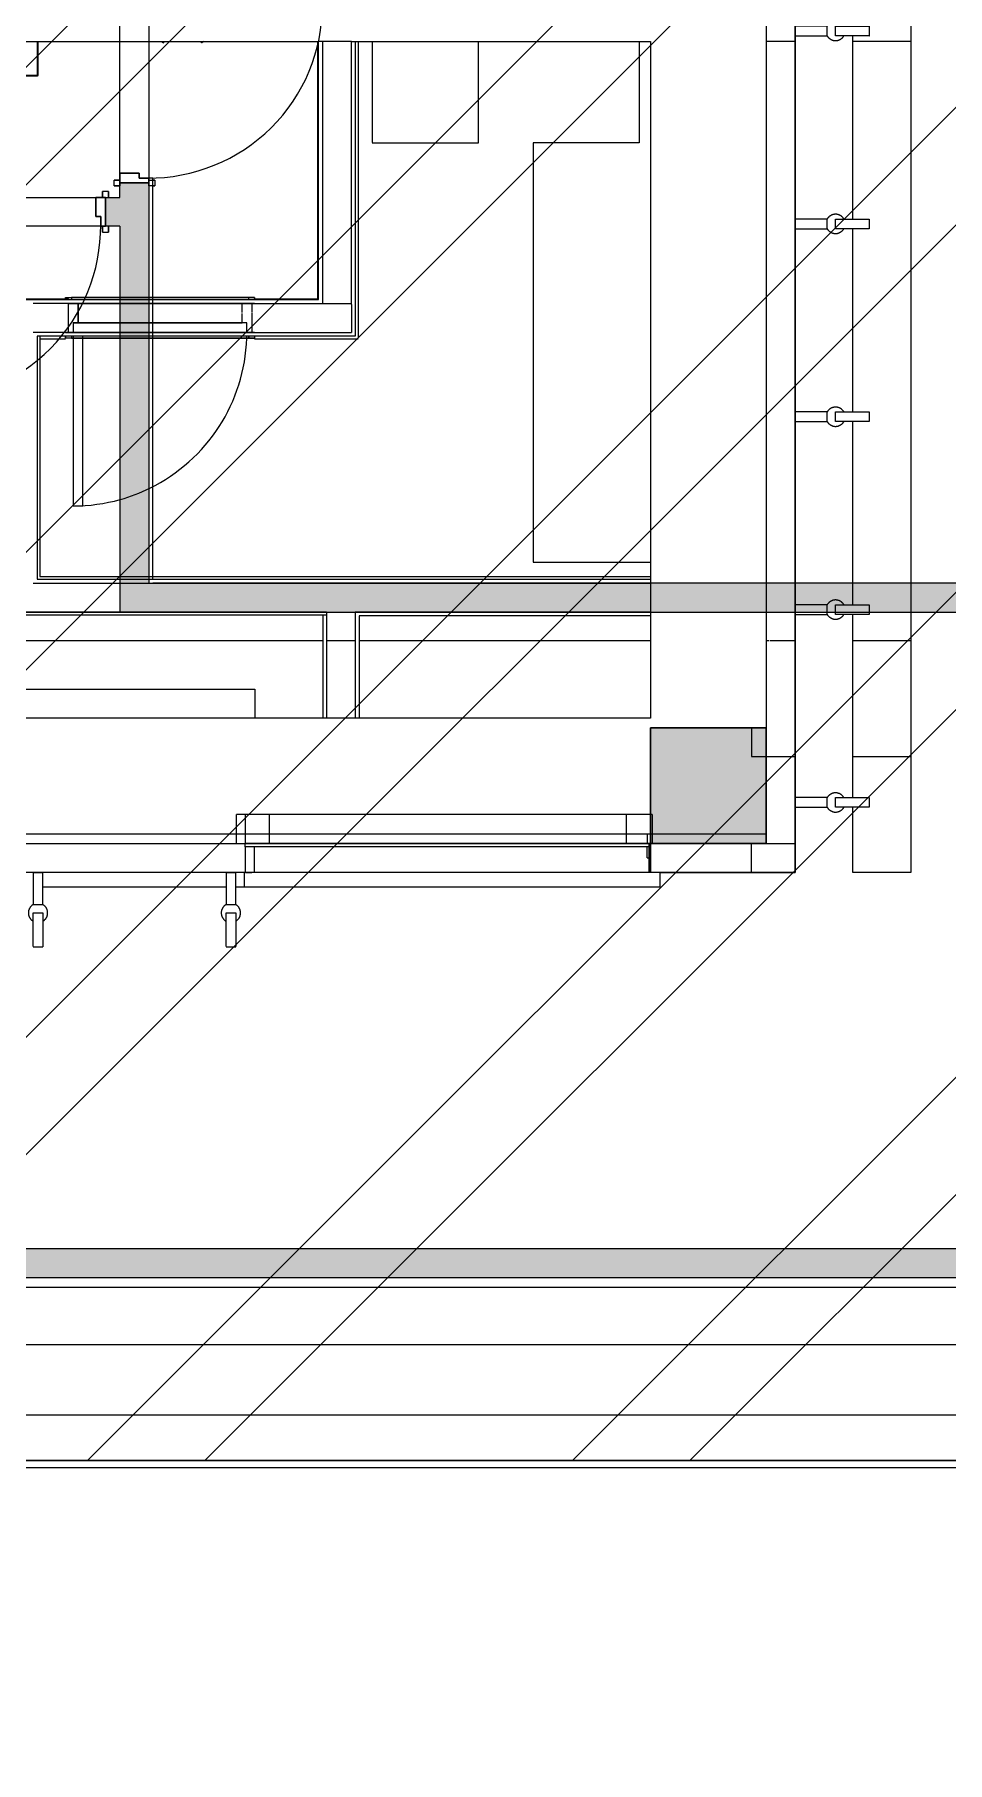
# Model space of a CAD drawing. Header units: millimetres. Extents: x -57519 to 497916, y -349472 to 446842.
# Drawn here: x 333610 to 338343, y 3092 to 12052 of the extents above; entities that cross this region are included whole.
import ezdxf

# ---------------------------------------------------------------- set-up
doc = ezdxf.new("R2010")
doc.units = ezdxf.units.MM
for name, color, linetype, lineweight in [('A-CLNG', 13, 'Continuous', 5), ('A-DETL-GENF', 92, 'Continuous', 5), ('A-DETL-WIDE', 214, 'Continuous', 18), ('A-DOOR', 31, 'Continuous', 5), ('A-DOOR-FRAM', 31, 'Continuous', 5), ('A-FLOR', 192, 'Continuous', 5), ('A-GENM', 13, 'Continuous', 5), ('A-WALL', 113, 'Continuous', 20), ('A-WALL-PATT', 111, 'Continuous', 20), ('S-COLS', 52, 'Continuous', 20)]:
    doc.layers.add(name, color=color, linetype=linetype, lineweight=lineweight)

# ---------------------------------------------------------------- blocks, each defined once
blk = doc.blocks.new('Walls 13 - Walls 13-9359694-SITE COVERAGE')
at = {"layer": 'A-WALL', "lineweight": 5}
for p, q in [((84876.8, 7707.5), (84851.8, 7707.5)), ((85840.1, 7707.5), (84888.4, 7707.5)), ((85876.8, 7707.5), (85851.8, 7707.5)), ((85934.3, 7707.5), (85888.4, 7707.5)), ((85934.3, 7632.5), (85934.3, 7707.5)), ((88089.3, 7707.5), (85934.3, 7707.5)), ((88089.3, 7632.5), (88089.3, 7707.5)), ((84887.7, 7632.5), (85840.9, 7632.5)), ((85887.7, 7632.5), (85934.3, 7632.5)), ((85934.3, 7632.5), (88089.3, 7632.5))]:
    blk.add_line(p, q, dxfattribs=at)
blk = doc.blocks.new('DLN-Double Door-AP - _AP09_ 1100 x 2100 _WH_-10331324-SITE COVERAGE')
at = {"layer": 'A-DOOR'}
for p, q in [((-110.1, -383), (-99.5, -390.5)), ((-99.5, -390.5), (-94.2, -383)), ((99.5, -390.5), (94.2, -383)), ((110.1, -383), (99.5, -390.5))]:
    blk.add_line(p, q, dxfattribs=at)
for centre, start, end in [((-550, -75), 325, 325.86986), ((550, -75), 214.13014, 215)]:
    blk.add_arc(centre, 550, start, end, dxfattribs=at)
blk = doc.blocks.new('DLN-Single Door__X01_ - _M02_ 900 x 2450 _WH_-V236-SITE COVERAGE')
at = {"layer": 'A-DOOR'}
for p, q in [((-490, 95), (-490, 105)), ((-490, 105), (-460, 105)), ((-490, 95), (-490, 105)), ((-490, 105), (-208, 105)), ((-460, 105), (-460, 95)), ((-460, 105), (-460, 95)), ((-208, 105), (-460, 105)), ((-208, 105), (-58, 105)), ((-58, 105), (-208, 105)), ((-58, 105), (490, 105)), ((460, 105), (-58, 105)), ((490, 105), (460, 105)), ((460, 95), (460, 105)), ((460, 95), (460, 105)), ((490, 105), (490, 95)), ((490, 105), (490, 95)), ((-475, 75), (-490, 75)), ((-208, 75), (-490, 75)), ((-460, 75), (-475, 75)), ((-460, 75), (-208, 75)), ((-208, 75), (-58, 75)), ((-58, 75), (-208, 75)), ((-58, 75), (460, 75)), ((490, 75), (-58, 75)), ((460, 75), (475, 75)), ((475.5, 75), (490, 75)), ((-490, -75), (-475, -75)), ((-490, -75), (-208, -75)), ((-475, -75), (-460, -75)), ((-208, -75), (-460, -75)), ((-400, -75), (-450, -75)), ((-208, -75), (-58, -75)), ((-58, -75), (-208, -75)), ((-58, -75), (490, -75)), ((460, -75), (-58, -75)), ((475, -75), (460, -75)), ((490, -75), (475.5, -75)), ((-490, -105), (-490, -95)), ((-490, -105), (-490, -95)), ((-460, -105), (-490, -105)), ((-208, -105), (-490, -105)), ((-460, -95), (-460, -105)), ((-460, -95), (-460, -105)), ((-460, -105), (-208, -105)), ((-450, -95), (-450, -105)), ((-450, -105), (-450, -975)), ((-400, -105), (-400, -95)), ((-400, -975), (-400, -105)), ((-208, -105), (-58, -105)), ((-58, -105), (-208, -105)), ((-58, -105), (460, -105)), ((490, -105), (-58, -105)), ((460, -95), (460, -105)), ((460, -105), (460, -95)), ((460, -105), (490, -105)), ((490, -95), (490, -105)), ((490, -95), (490, -105)), ((-450, -975), (-400, -975))]:
    blk.add_line(p, q, dxfattribs=at)
for start, end in [(359.99228, 0.5), (296.17458, 358.0529), (358.0529, 358.69936), (285.66546, 296.17458), (270, 285.66546)]:
    blk.add_arc((-450, -75), 900, start, end, dxfattribs=at)
at = {"layer": 'A-DOOR-FRAM'}
for p, q in [((-475, -58.4), (-475, 75)), ((-425, 75), (-475, 75)), ((-475, 75), (-208, 75)), ((-475, -58.4), (-475, 75)), ((-208, 75), (-425, 75)), ((-425, -25), (-425, 75)), ((-425, 75), (-425, -25)), ((-58, 75), (-208, 75)), ((-208, 75), (-58, 75)), ((425, 75), (-58, 75)), ((-58, 75), (475, 75)), ((425, 27.8), (425, 75)), ((425, 75), (475, 75)), ((425, 27.8), (425, 75)), ((425, -25), (425, 22.8)), ((425, -25), (425, 22.8)), ((475, 75), (475, 31.9)), ((475, 75), (475, 31.9)), ((475, 27.4), (475, -75)), ((475, 27.4), (475, -75)), ((-475, -75), (-475, -60)), ((-475, -75), (-475, -60)), ((-208, -75), (-475, -75)), ((-475, -75), (-450, -75)), ((-208, -25), (-450, -25)), ((-450, -25), (-425, -25)), ((-450, -25), (-450, -56.1)), ((-450, -25), (-450, -56.1)), ((-450, -57.7), (-450, -75)), ((-450, -57.7), (-450, -75)), ((-450, -75), (-208, -75)), ((-425, -25), (-208, -25)), ((-58, -25), (-208, -25)), ((-208, -25), (-58, -25)), ((-58, -75), (-208, -75)), ((-208, -75), (-58, -75)), ((450, -25), (-58, -25)), ((-58, -25), (425, -25)), ((475, -75), (-58, -75)), ((-58, -75), (450, -75)), ((450, -25), (425, -25)), ((450, -75), (450, -25)), ((450, -75), (450, -25)), ((475, -75), (450, -75))]:
    blk.add_line(p, q, dxfattribs=at)
blk = doc.blocks.new('DLN_Banner hook - DLN_Banner hook-V279-SITE COVERAGE')
at = {"layer": 'A-GENM'}
for p, q in [((-25, 0), (-25, -166.7)), ((-25, 0), (17.7, 0)), ((12.5, 0), (-12.5, 0)), ((17.7, 0), (25, 0)), ((25, -166.7), (25, 0)), ((-24.4, -166.7), (-25, -166.7)), ((-25, -166.7), (0, -166.7)), ((0, -166.7), (25, -166.7)), ((25, -166.7), (24.4, -166.7)), ((-37.8, -242.7), (-36.5, -244.2)), ((-36.5, -244.2), (-35.1, -245.6)), ((-25, -267.7), (-25, -210)), ((-25, -210), (25, -210)), ((-25, -289.7), (-25, -267.7)), ((25, -210), (25, -217.7)), ((25, -217.7), (25, -230.5)), ((25, -230.5), (25, -247.6)), ((25, -247.6), (25, -267.7)), ((25, -267.7), (25, -289.7)), ((49.4, -202.6), (49.1, -200.6)), ((49.7, -204.6), (49.4, -202.6)), ((49.9, -206.5), (49.7, -204.6)), ((49.9, -212.5), (50, -210.5)), ((-25, -384.9), (-25, -289.7)), ((25, -289.7), (25, -368.3)), ((-25, -385.6), (25, -385.6)), ((25, -368.3), (25, -379.2)), ((25, -379.2), (25, -385.6)), ((25, -385.6), (25, -384.9))]:
    blk.add_line(p, q, dxfattribs=at)
at = {"layer": 'A-GENM', "flags": 128}
for points in [[(-25, -166.7), (-26.7, -167.7), (-28.4, -168.8), (-30, -170), (-31.6, -171.2), (-33.1, -172.5), (-34.6, -173.9), (-36, -175.3), (-37.4, -176.8), (-38.7, -178.3), (-39.9, -179.9), (-41.1, -181.5), (-42.2, -183.1), (-43.2, -184.8), (-44.2, -186.6), (-45.1, -188.4), (-45.9, -190.2), (-46.7, -192), (-47.3, -193.9), (-48, -195.8), (-48.5, -197.8), (-48.9, -199.7), (-49.3, -201.7), (-49.6, -203.7), (-49.8, -205.6), (-49.9, -207.6), (-50, -209.6), (-50, -211.6), (-49.9, -213.6), (-49.7, -215.6), (-49.4, -217.6), (-49.1, -219.6), (-48.7, -221.5), (-48.2, -223.5), (-47.6, -225.4), (-46.9, -227.3), (-46.2, -229.1), (-45.4, -231), (-44.5, -232.8), (-43.6, -234.5), (-42.6, -236.3)], [(49.1, -200.6), (48.7, -198.6), (48.2, -196.7), (47.6, -194.8), (47, -192.9), (46.3, -191), (45.5, -189.2), (44.6, -187.4), (43.7, -185.6), (42.6, -183.9), (41.6, -182.2), (40.4, -180.6), (39.2, -179), (37.9, -177.4), (36.6, -175.9), (35.2, -174.5), (33.8, -173.1), (32.3, -171.8), (30.7, -170.5), (29.1, -169.4), (27.5, -168.2), (25.8, -167.2), (25, -166.7)], [(-42.6, -236.3), (-41.5, -237.9), (-40.3, -239.6), (-39.1, -241.2), (-37.8, -242.7)], [(-35.1, -245.6), (-33.6, -247), (-32.1, -248.3), (-30.6, -249.6), (-29, -250.8), (-27.3, -251.9), (-25.6, -252.9)], [(24.8, -253.4), (26.6, -252.4), (28.2, -251.3), (29.9, -250.1)], [(29.9, -250.1), (31.4, -248.9), (33, -247.6), (34.4, -246.2)], [(34.4, -246.2), (35.9, -244.8), (37.2, -243.4), (38.5, -241.9), (39.8, -240.3), (41, -238.7), (42.1, -237), (43.1, -235.3), (44.1, -233.6), (45, -231.8), (45.8, -230), (46.6, -228.1), (47.3, -226.2), (47.9, -224.3), (48.4, -222.4), (48.9, -220.5), (49.3, -218.5), (49.6, -216.5), (49.8, -214.5), (49.9, -212.5)], [(50, -210.5), (50, -208.5), (49.9, -206.5)]]:
    blk.add_lwpolyline(points, dxfattribs=at)
blk = doc.blocks.new('DLN_Banner hook - DLN_Banner hook-V263-SITE COVERAGE')
at = {"layer": 'A-GENM'}
for p, q in [((-25, 0), (-25, -166.7)), ((-25, 0), (25, 0)), ((12.5, 0), (-12.5, 0)), ((25, -166.7), (25, 0)), ((-24.4, -166.7), (-25, -166.7)), ((-25, -166.7), (0, -166.7)), ((0, -166.7), (25, -166.7)), ((25, -166.7), (24.4, -166.7)), ((-25, -384.9), (-25, -210)), ((-25, -210), (25, -210)), ((25, -210), (25, -384.9)), ((-25, -385.6), (25, -385.6))]:
    blk.add_line(p, q, dxfattribs=at)
at = {"layer": 'A-GENM', "flags": 128}
for points in [[(-25, -166.7), (-26.7, -167.7), (-28.4, -168.8), (-30, -170), (-31.6, -171.2), (-33.1, -172.5), (-34.6, -173.9), (-36, -175.3), (-37.4, -176.8), (-38.7, -178.3), (-39.9, -179.9), (-41.1, -181.5), (-42.2, -183.1), (-43.2, -184.8), (-44.2, -186.6), (-45.1, -188.4), (-45.9, -190.2), (-46.7, -192), (-47.3, -193.9), (-48, -195.8), (-48.5, -197.8), (-48.9, -199.7), (-49.3, -201.7), (-49.6, -203.7), (-49.8, -205.6), (-49.9, -207.6), (-50, -209.6), (-50, -211.6), (-49.9, -213.6), (-49.7, -215.6), (-49.4, -217.6), (-49.1, -219.6), (-48.7, -221.5), (-48.2, -223.5), (-47.6, -225.4), (-46.9, -227.3), (-46.2, -229.1), (-45.4, -231), (-44.5, -232.8), (-43.6, -234.5), (-42.6, -236.3), (-41.5, -237.9), (-40.3, -239.6), (-39.1, -241.2), (-37.8, -242.7), (-36.5, -244.2), (-35.1, -245.6), (-33.6, -247), (-32.1, -248.3), (-30.6, -249.6), (-29, -250.8), (-27.3, -251.9), (-25.6, -252.9)], [(24.8, -253.4), (26.6, -252.4), (28.2, -251.3), (29.9, -250.1), (31.4, -248.9), (33, -247.6), (34.4, -246.2), (35.9, -244.8), (37.2, -243.4), (38.5, -241.9), (39.8, -240.3), (41, -238.7), (42.1, -237), (43.1, -235.3), (44.1, -233.6), (45, -231.8), (45.8, -230), (46.6, -228.1), (47.3, -226.2), (47.9, -224.3), (48.4, -222.4), (48.9, -220.5), (49.3, -218.5), (49.6, -216.5), (49.8, -214.5), (49.9, -212.5), (50, -210.5), (50, -208.5), (49.9, -206.5), (49.7, -204.6), (49.4, -202.6), (49.1, -200.6), (48.7, -198.6), (48.2, -196.7), (47.6, -194.8), (47, -192.9), (46.3, -191), (45.5, -189.2), (44.6, -187.4), (43.7, -185.6), (42.6, -183.9), (41.6, -182.2), (40.4, -180.6), (39.2, -179), (37.9, -177.4), (36.6, -175.9), (35.2, -174.5), (33.8, -173.1), (32.3, -171.8), (30.7, -170.5), (29.1, -169.4), (27.5, -168.2), (25.8, -167.2), (25, -166.7)]]:
    blk.add_lwpolyline(points, dxfattribs=at)
blk = doc.blocks.new('DLN_Banner hook - DLN_Banner hook-V280-SITE COVERAGE')
at = {"layer": 'A-GENM'}
for p, q in [((-25, 0), (-21.7, 0)), ((-21.7, 0), (25, 0)), ((12.5, 0), (-12.5, 0)), ((-25, 0), (-25, -166.7)), ((25, -166.7), (25, 0)), ((-24.4, -166.7), (-25, -166.7)), ((-25, -166.7), (0, -166.7)), ((0, -166.7), (25, -166.7)), ((25, -166.7), (24.4, -166.7)), ((-25, -384.9), (-25, -210)), ((-25, -210), (25, -210)), ((25, -210), (25, -384.9)), ((-25, -385.6), (25, -385.6))]:
    blk.add_line(p, q, dxfattribs=at)
at = {"layer": 'A-GENM', "flags": 128}
for points in [[(-25, -166.7), (-26.7, -167.7), (-28.4, -168.8), (-30, -170), (-31.6, -171.2), (-33.1, -172.5), (-34.6, -173.9), (-36, -175.3), (-37.4, -176.8), (-38.7, -178.3), (-39.9, -179.9), (-41.1, -181.5), (-42.2, -183.1), (-43.2, -184.8), (-44.2, -186.6), (-45.1, -188.4), (-45.9, -190.2), (-46.7, -192), (-47.3, -193.9), (-48, -195.8), (-48.5, -197.8), (-48.9, -199.7), (-49.3, -201.7), (-49.6, -203.7), (-49.8, -205.6), (-49.9, -207.6), (-50, -209.6), (-50, -211.6), (-49.9, -213.6), (-49.7, -215.6), (-49.4, -217.6), (-49.1, -219.6), (-48.7, -221.5), (-48.2, -223.5), (-47.6, -225.4), (-46.9, -227.3), (-46.2, -229.1), (-45.4, -231), (-44.5, -232.8), (-43.6, -234.5), (-42.6, -236.3), (-41.5, -237.9), (-40.3, -239.6), (-39.1, -241.2), (-37.8, -242.7), (-36.5, -244.2), (-35.1, -245.6), (-33.6, -247), (-32.1, -248.3), (-30.6, -249.6), (-29, -250.8), (-27.3, -251.9), (-25.6, -252.9)], [(24.8, -253.4), (26.6, -252.4), (28.2, -251.3), (29.9, -250.1), (31.4, -248.9), (33, -247.6), (34.4, -246.2), (35.9, -244.8), (37.2, -243.4), (38.5, -241.9), (39.8, -240.3), (41, -238.7), (42.1, -237), (43.1, -235.3), (44.1, -233.6), (45, -231.8), (45.8, -230), (46.6, -228.1), (47.3, -226.2), (47.9, -224.3), (48.4, -222.4), (48.9, -220.5), (49.3, -218.5), (49.6, -216.5), (49.8, -214.5), (49.9, -212.5), (50, -210.5), (50, -208.5), (49.9, -206.5), (49.7, -204.6), (49.4, -202.6), (49.1, -200.6), (48.7, -198.6), (48.2, -196.7), (47.6, -194.8), (47, -192.9), (46.3, -191), (45.5, -189.2), (44.6, -187.4), (43.7, -185.6), (42.6, -183.9), (41.6, -182.2), (40.4, -180.6), (39.2, -179), (37.9, -177.4), (36.6, -175.9), (35.2, -174.5), (33.8, -173.1), (32.3, -171.8), (30.7, -170.5), (29.1, -169.4), (27.5, -168.2), (25.8, -167.2), (25, -166.7)]]:
    blk.add_lwpolyline(points, dxfattribs=at)
blk = doc.blocks.new('DLN_Banner hook - DLN_Banner hook-V281-SITE COVERAGE')
at = {"layer": 'A-GENM'}
for p, q in [((-25, 0), (-21.7, 0)), ((-21.7, 0), (-12.5, 0)), ((-12.5, 0), (25, 0)), ((-6.5, 0), (-12.5, 0)), ((12.5, 0), (-6.5, 0)), ((-25, 0), (-25, -166.7)), ((25, -166.7), (25, 0)), ((-24.4, -166.7), (-25, -166.7)), ((-25, -166.7), (-10.8, -166.7)), ((-10.8, -166.7), (0, -166.7)), ((0, -166.7), (25, -166.7)), ((25, -166.7), (24.4, -166.7)), ((25.8, -167.2), (25, -166.7)), ((-25, -384.9), (-25, -210)), ((-25, -210), (-12.5, -210)), ((-12.5, -210), (25, -210)), ((24.8, -253.4), (26.6, -252.4)), ((25, -210), (25, -217.7)), ((25, -217.7), (25, -384.9)), ((26.6, -252.4), (28.2, -251.3)), ((-25, -385.6), (-12.5, -385.6)), ((-12.5, -385.6), (25, -385.6))]:
    blk.add_line(p, q, dxfattribs=at)
at = {"layer": 'A-GENM', "flags": 128}
for points in [[(-25, -166.7), (-26.7, -167.7), (-28.4, -168.8), (-30, -170), (-31.6, -171.2), (-33.1, -172.5), (-34.6, -173.9), (-36, -175.3), (-37.4, -176.8), (-38.7, -178.3), (-39.9, -179.9), (-41.1, -181.5), (-42.2, -183.1), (-43.2, -184.8), (-44.2, -186.6), (-45.1, -188.4), (-45.9, -190.2), (-46.7, -192), (-47.3, -193.9), (-48, -195.8), (-48.5, -197.8), (-48.9, -199.7), (-49.3, -201.7), (-49.6, -203.7), (-49.8, -205.6), (-49.9, -207.6), (-50, -209.6), (-50, -211.6), (-49.9, -213.6), (-49.7, -215.6), (-49.4, -217.6), (-49.1, -219.6), (-48.7, -221.5), (-48.2, -223.5), (-47.6, -225.4), (-46.9, -227.3), (-46.2, -229.1), (-45.4, -231), (-44.5, -232.8), (-43.6, -234.5), (-42.6, -236.3), (-41.5, -237.9), (-40.3, -239.6), (-39.1, -241.2), (-37.8, -242.7), (-36.5, -244.2), (-35.1, -245.6), (-33.6, -247), (-32.1, -248.3), (-30.6, -249.6), (-29, -250.8), (-27.3, -251.9), (-25.6, -252.9)], [(33.8, -173.1), (32.3, -171.8), (30.7, -170.5), (29.1, -169.4), (27.5, -168.2), (25.8, -167.2)], [(28.2, -251.3), (29.9, -250.1), (31.4, -248.9), (33, -247.6), (34.4, -246.2), (35.9, -244.8), (37.2, -243.4), (38.5, -241.9), (39.8, -240.3), (41, -238.7), (42.1, -237), (43.1, -235.3), (44.1, -233.6), (45, -231.8), (45.8, -230), (46.6, -228.1), (47.3, -226.2), (47.9, -224.3), (48.4, -222.4), (48.9, -220.5), (49.3, -218.5), (49.6, -216.5), (49.8, -214.5), (49.9, -212.5), (50, -210.5), (50, -208.5), (49.9, -206.5), (49.7, -204.6), (49.4, -202.6), (49.1, -200.6), (48.7, -198.6), (48.2, -196.7), (47.6, -194.8), (47, -192.9), (46.3, -191), (45.5, -189.2), (44.6, -187.4), (43.7, -185.6), (42.6, -183.9), (41.6, -182.2), (40.4, -180.6), (39.2, -179), (37.9, -177.4), (36.6, -175.9), (35.2, -174.5), (33.8, -173.1)]]:
    blk.add_lwpolyline(points, dxfattribs=at)
blk = doc.blocks.new('DLN_Banner hook - DLN_Banner hook-V282-SITE COVERAGE')
at = {"layer": 'A-GENM'}
for p, q in [((-25, 0), (25, 0)), ((12.5, 0), (-6.5, 0)), ((-25, 0), (-25, -166.7)), ((25, -166.7), (25, 0)), ((-24.4, -166.7), (-25, -166.7)), ((-25, -166.7), (0, -166.7)), ((0, -166.7), (25, -166.7)), ((25, -166.7), (24.4, -166.7)), ((-25, -384.9), (-25, -210)), ((-25, -210), (25, -210)), ((25, -210), (25, -384.9)), ((-25, -385.6), (25, -385.6))]:
    blk.add_line(p, q, dxfattribs=at)
at = {"layer": 'A-GENM', "flags": 128}
for points in [[(-25, -166.7), (-26.7, -167.7), (-28.4, -168.8), (-30, -170), (-31.6, -171.2), (-33.1, -172.5), (-34.6, -173.9), (-36, -175.3), (-37.4, -176.8), (-38.7, -178.3), (-39.9, -179.9), (-41.1, -181.5), (-42.2, -183.1), (-43.2, -184.8), (-44.2, -186.6), (-45.1, -188.4), (-45.9, -190.2), (-46.7, -192), (-47.3, -193.9), (-48, -195.8), (-48.5, -197.8), (-48.9, -199.7), (-49.3, -201.7), (-49.6, -203.7), (-49.8, -205.6), (-49.9, -207.6), (-50, -209.6), (-50, -211.6), (-49.9, -213.6), (-49.7, -215.6), (-49.4, -217.6), (-49.1, -219.6), (-48.7, -221.5), (-48.2, -223.5), (-47.6, -225.4), (-46.9, -227.3), (-46.2, -229.1), (-45.4, -231), (-44.5, -232.8), (-43.6, -234.5), (-42.6, -236.3), (-41.5, -237.9), (-40.3, -239.6), (-39.1, -241.2), (-37.8, -242.7), (-36.5, -244.2), (-35.1, -245.6), (-33.6, -247), (-32.1, -248.3), (-30.6, -249.6), (-29, -250.8), (-27.3, -251.9), (-25.6, -252.9)], [(24.8, -253.4), (26.6, -252.4), (28.2, -251.3), (29.9, -250.1), (31.4, -248.9), (33, -247.6), (34.4, -246.2), (35.9, -244.8), (37.2, -243.4), (38.5, -241.9), (39.8, -240.3), (41, -238.7), (42.1, -237), (43.1, -235.3), (44.1, -233.6), (45, -231.8), (45.8, -230), (46.6, -228.1), (47.3, -226.2), (47.9, -224.3), (48.4, -222.4), (48.9, -220.5), (49.3, -218.5), (49.6, -216.5), (49.8, -214.5), (49.9, -212.5), (50, -210.5), (50, -208.5), (49.9, -206.5), (49.7, -204.6), (49.4, -202.6), (49.1, -200.6), (48.7, -198.6), (48.2, -196.7), (47.6, -194.8), (47, -192.9), (46.3, -191), (45.5, -189.2), (44.6, -187.4), (43.7, -185.6), (42.6, -183.9), (41.6, -182.2), (40.4, -180.6), (39.2, -179), (37.9, -177.4), (36.6, -175.9), (35.2, -174.5), (33.8, -173.1), (32.3, -171.8), (30.7, -170.5), (29.1, -169.4), (27.5, -168.2), (25.8, -167.2), (25, -166.7)]]:
    blk.add_lwpolyline(points, dxfattribs=at)
blk = doc.blocks.new('DLN_Banner hook - DLN_Banner hook-V283-SITE COVERAGE')
at = {"layer": 'A-GENM'}
for p, q in [((-25, 0), (17.7, 0)), ((12.5, 0), (-12.5, 0)), ((17.7, 0), (25, 0)), ((-25, 0), (-25, -166.7)), ((25, -166.7), (25, 0)), ((-24.4, -166.7), (-25, -166.7)), ((-25, -166.7), (0, -166.7)), ((0, -166.7), (25, -166.7)), ((25, -166.7), (24.4, -166.7)), ((-25, -384.9), (-25, -210)), ((-25, -210), (25, -210)), ((25, -210), (25, -384.9)), ((-25, -385.6), (25, -385.6))]:
    blk.add_line(p, q, dxfattribs=at)
at = {"layer": 'A-GENM', "flags": 128}
for points in [[(-25, -166.7), (-26.7, -167.7), (-28.4, -168.8), (-30, -170), (-31.6, -171.2), (-33.1, -172.5), (-34.6, -173.9), (-36, -175.3), (-37.4, -176.8), (-38.7, -178.3), (-39.9, -179.9), (-41.1, -181.5), (-42.2, -183.1), (-43.2, -184.8), (-44.2, -186.6), (-45.1, -188.4), (-45.9, -190.2), (-46.7, -192), (-47.3, -193.9), (-48, -195.8), (-48.5, -197.8), (-48.9, -199.7), (-49.3, -201.7), (-49.6, -203.7), (-49.8, -205.6), (-49.9, -207.6), (-50, -209.6), (-50, -211.6), (-49.9, -213.6), (-49.7, -215.6), (-49.4, -217.6), (-49.1, -219.6), (-48.7, -221.5), (-48.2, -223.5), (-47.6, -225.4), (-46.9, -227.3), (-46.2, -229.1), (-45.4, -231), (-44.5, -232.8), (-43.6, -234.5), (-42.6, -236.3), (-41.5, -237.9), (-40.3, -239.6), (-39.1, -241.2), (-37.8, -242.7), (-36.5, -244.2), (-35.1, -245.6), (-33.6, -247), (-32.1, -248.3), (-30.6, -249.6), (-29, -250.8), (-27.3, -251.9), (-25.6, -252.9)], [(24.8, -253.4), (26.6, -252.4), (28.2, -251.3), (29.9, -250.1), (31.4, -248.9), (33, -247.6), (34.4, -246.2), (35.9, -244.8), (37.2, -243.4), (38.5, -241.9), (39.8, -240.3), (41, -238.7), (42.1, -237), (43.1, -235.3), (44.1, -233.6), (45, -231.8), (45.8, -230), (46.6, -228.1), (47.3, -226.2), (47.9, -224.3), (48.4, -222.4), (48.9, -220.5), (49.3, -218.5), (49.6, -216.5), (49.8, -214.5), (49.9, -212.5), (50, -210.5), (50, -208.5), (49.9, -206.5), (49.7, -204.6), (49.4, -202.6), (49.1, -200.6), (48.7, -198.6), (48.2, -196.7), (47.6, -194.8), (47, -192.9), (46.3, -191), (45.5, -189.2), (44.6, -187.4), (43.7, -185.6), (42.6, -183.9), (41.6, -182.2), (40.4, -180.6), (39.2, -179), (37.9, -177.4), (36.6, -175.9), (35.2, -174.5), (33.8, -173.1), (32.3, -171.8), (30.7, -170.5), (29.1, -169.4), (27.5, -168.2), (25.8, -167.2), (25, -166.7)]]:
    blk.add_lwpolyline(points, dxfattribs=at)
blk = doc.blocks.new('DLN_Banner hook - DLN_Banner hook-V284-SITE COVERAGE')
at = {"layer": 'A-GENM'}
for p, q in [((-25, 0), (21.7, 0)), ((12.5, 0), (-12.5, 0)), ((21.7, 0), (25, 0)), ((-25, 0), (-25, -166.7)), ((25, -166.7), (25, 0)), ((-24.4, -166.7), (-25, -166.7)), ((-25, -166.7), (0, -166.7)), ((0, -166.7), (5.6, -166.7)), ((5.6, -166.7), (25, -166.7)), ((25, -166.7), (24.4, -166.7)), ((-25, -230.5), (-25, -210)), ((-25, -210), (25, -210)), ((-25, -385.6), (-25, -230.5)), ((25, -210), (25, -217.7)), ((25, -217.7), (25, -230.5)), ((25, -230.5), (25, -247.6)), ((25, -247.6), (25, -267.7)), ((25, -267.7), (25, -384.9)), ((-25, -384.9), (-25, -385.6)), ((-25, -385.6), (25, -385.6))]:
    blk.add_line(p, q, dxfattribs=at)
at = {"layer": 'A-GENM', "flags": 128}
for points in [[(-33.1, -172.5), (-34.6, -173.9), (-36, -175.3), (-37.4, -176.8), (-38.7, -178.3), (-39.9, -179.9), (-41.1, -181.5), (-42.2, -183.1), (-43.2, -184.8), (-44.2, -186.6), (-45.1, -188.4)], [(-25, -166.7), (-26.7, -167.7), (-28.4, -168.8), (-30, -170), (-31.6, -171.2), (-33.1, -172.5)], [(39.2, -179), (37.9, -177.4), (36.6, -175.9), (35.2, -174.5), (33.8, -173.1), (32.3, -171.8), (30.7, -170.5), (29.1, -169.4), (27.5, -168.2), (25.8, -167.2), (25, -166.7)], [(48.2, -196.7), (47.6, -194.8), (47, -192.9), (46.3, -191), (45.5, -189.2), (44.6, -187.4), (43.7, -185.6), (42.6, -183.9), (41.6, -182.2), (40.4, -180.6), (39.2, -179)], [(-49.9, -207.6), (-50, -209.6), (-50, -211.6), (-49.9, -213.6), (-49.7, -215.6), (-49.4, -217.6), (-49.1, -219.6), (-48.7, -221.5), (-48.2, -223.5), (-47.6, -225.4), (-46.9, -227.3)], [(-45.1, -188.4), (-45.9, -190.2), (-46.7, -192), (-47.3, -193.9), (-48, -195.8), (-48.5, -197.8), (-48.9, -199.7), (-49.3, -201.7), (-49.6, -203.7), (-49.8, -205.6), (-49.9, -207.6)], [(-46.9, -227.3), (-46.2, -229.1), (-45.4, -231), (-44.5, -232.8), (-43.6, -234.5), (-42.6, -236.3), (-41.5, -237.9), (-40.3, -239.6), (-39.1, -241.2), (-37.8, -242.7), (-36.5, -244.2)], [(-36.5, -244.2), (-35.1, -245.6), (-33.6, -247), (-32.1, -248.3), (-30.6, -249.6), (-29, -250.8), (-27.3, -251.9), (-25.6, -252.9)], [(24.8, -253.4), (26.6, -252.4), (28.2, -251.3), (29.9, -250.1)], [(29.9, -250.1), (31.4, -248.9), (33, -247.6), (34.4, -246.2), (35.9, -244.8), (37.2, -243.4), (38.5, -241.9), (39.8, -240.3), (41, -238.7), (42.1, -237), (43.1, -235.3)], [(43.1, -235.3), (44.1, -233.6), (45, -231.8), (45.8, -230), (46.6, -228.1), (47.3, -226.2), (47.9, -224.3), (48.4, -222.4), (48.9, -220.5), (49.3, -218.5), (49.6, -216.5)], [(49.6, -216.5), (49.8, -214.5), (49.9, -212.5), (50, -210.5), (50, -208.5), (49.9, -206.5), (49.7, -204.6), (49.4, -202.6), (49.1, -200.6), (48.7, -198.6), (48.2, -196.7)]]:
    blk.add_lwpolyline(points, dxfattribs=at)
blk = doc.blocks.new('DLN-Single Door__X01_ - _M02a_ 900 x 2450 _WH_-V522-SITE COVERAGE')
at = {"layer": 'A-DOOR'}
for p, q in [((-450, 975), (-400, 975)), ((-450, 95), (-450, 975)), ((-400, 975), (-400, 75)), ((-490, 105), (-460, 105)), ((-490, 75), (-490, 105)), ((-490, 105), (-490, 95)), ((-460, 105), (-490, 105)), ((-460, 105), (-460, 75)), ((-460, 95), (-460, 105)), ((460, 75), (460, 105)), ((460, 105), (490, 105)), ((460, 105), (460, 95)), ((460, 105), (490, 105)), ((490, 105), (490, 75)), ((490, 95), (490, 105)), ((-460, 75), (-490, 75)), ((-490, 75), (-475, 75)), ((-475, 75), (-460, 75)), ((-400, 75), (-450, 75)), ((490, 75), (460, 75)), ((475, 75), (460, 75)), ((490, 75), (475, 75)), ((-490, -75), (-460, -75)), ((-490, -105), (-490, -75)), ((-490, -75), (-490, -105)), ((-475, -75), (-490, -75)), ((-460, -75), (-475, -75)), ((-460, -75), (-460, -105)), ((-460, -105), (-460, -75)), ((460, -105), (460, -75)), ((460, -75), (490, -75)), ((460, -75), (460, -105)), ((460, -75), (475, -75)), ((475, -75), (490, -75)), ((490, -75), (490, -105)), ((490, -105), (490, -75)), ((-460, -105), (-490, -105)), ((-490, -105), (-460, -105)), ((490, -105), (460, -105)), ((490, -105), (460, -105))]:
    blk.add_line(p, q, dxfattribs=at)
blk.add_arc((-450, 75), 900, 359.5, 90, dxfattribs=at)
at = {"layer": 'A-DOOR-FRAM'}
for p, q in [((-475, 75), (-450, 75)), ((-475, -75), (-475, 75)), ((-475, 75), (-475, -75)), ((-475, 75), (-460, 75)), ((-460, 75), (-450, 75)), ((-450, 75), (-450, 25)), ((-450, 25), (-450, 75)), ((-450, 25), (-425, 25)), ((-450, 25), (-425, 25)), ((-425, 25), (-425, -75)), ((-425, -75), (-425, 25)), ((425, 25), (450, 25)), ((425, -75), (425, 25)), ((450, 25), (425, 25)), ((425, 25), (425, -75)), ((450, 75), (475, 75)), ((450, 25), (450, 75)), ((450, 75), (450, 25)), ((460, 75), (450, 75)), ((475, 75), (460, 75)), ((475, 75), (475, -75)), ((475, -75), (475, 75)), ((-425, -75), (-475, -75)), ((-460, -75), (-475, -75)), ((-425, -75), (-460, -75)), ((475, -75), (425, -75)), ((425, -75), (460, -75)), ((460, -75), (475, -75))]:
    blk.add_line(p, q, dxfattribs=at)
blk = doc.blocks.new('DLN-Single Door__X01_ - _M02_ 900 x 2450 _WH_-V523-SITE COVERAGE')
at = {"layer": 'A-DOOR'}
for p, q in [((-460, 105), (-490, 105)), ((-490, 105), (-490, 75)), ((-490, 75), (-490, 105)), ((-490, 105), (-460, 105)), ((-460, 75), (-460, 105)), ((-460, 105), (-460, 75)), ((490, 105), (460, 105)), ((460, 105), (460, 75)), ((490, 105), (460, 105)), ((460, 75), (460, 105)), ((490, 75), (490, 105)), ((490, 105), (490, 75)), ((-490, 75), (-460, 75)), ((-475, 75), (-490, 75)), ((-460, 75), (-475, 75)), ((460, 75), (490, 75)), ((460, 75), (475, 75)), ((475, 75), (490, 75)), ((-460, -75), (-490, -75)), ((-490, -75), (-490, -105)), ((-490, -105), (-490, -75)), ((-490, -75), (-475, -75)), ((-475, -75), (-460, -75)), ((-460, -105), (-460, -75)), ((-460, -75), (-460, -105)), ((-400, -75), (-450, -75)), ((-450, -75), (-450, -975)), ((-400, -975), (-400, -75)), ((490, -75), (460, -75)), ((460, -75), (460, -105)), ((475, -75), (460, -75)), ((460, -105), (460, -75)), ((490, -75), (475, -75)), ((490, -105), (490, -75)), ((490, -75), (490, -105)), ((-490, -105), (-460, -105)), ((-460, -105), (-490, -105)), ((460, -105), (490, -105)), ((460, -105), (490, -105)), ((-450, -975), (-400, -975))]:
    blk.add_line(p, q, dxfattribs=at)
blk.add_arc((-450, -75), 900, 270, 0.5, dxfattribs=at)
at = {"layer": 'A-DOOR-FRAM'}
for p, q in [((-425, 75), (-475, 75)), ((-475, 75), (-475, -75)), ((-475, -75), (-475, 75)), ((-460, 75), (-475, 75)), ((-425, 75), (-460, 75)), ((-425, -25), (-425, 75)), ((-425, 75), (-425, -25)), ((425, 75), (425, -25)), ((475, 75), (425, 75)), ((425, -25), (425, 75)), ((425, 75), (460, 75)), ((460, 75), (475, 75)), ((475, -75), (475, 75)), ((475, 75), (475, -75)), ((-475, -75), (-450, -75)), ((-475, -75), (-460, -75)), ((-460, -75), (-450, -75)), ((-450, -75), (-450, -25)), ((-450, -25), (-425, -25)), ((-450, -25), (-425, -25)), ((-450, -25), (-450, -75)), ((425, -25), (450, -25)), ((450, -25), (425, -25)), ((450, -25), (450, -75)), ((450, -75), (450, -25)), ((450, -75), (475, -75)), ((460, -75), (450, -75)), ((475, -75), (460, -75))]:
    blk.add_line(p, q, dxfattribs=at)

msp = doc.modelspace()

# ---------------------------------------------------------------- hatches: boundary and pattern name
at = {"layer": 'A-DETL-GENF'}
h = msp.add_hatch(dxfattribs=at)
h.set_pattern_fill('FP_40', color=250, style=0, pattern_type=2)
h.set_pattern_definition([(45, (248763.4, 0), (-1257.236, 1257.236), []), (45, (248763.4, 1905), (-1257.236, 1257.236), [])])
h.paths.add_polyline_path([(325750.1, -8642.5), (328562.7, -8642.5), (328562.7, 4657.5), (341312.7, 4657.5), (341312.7, 30557.5), (342712.7, 30557.5), (342712.7, 48907.7), (339962.7, 48907.7), (339962.7, 52157.5), (338962.7, 52157.5), (338962.7, 53757.5), (297512.7, 53757.5), (297512.7, 52247.5), (286277.7, 52247.5), (286277.7, 34407.5), (285902.7, 34407.5), (285902.7, 7407.5), (286277.7, 7407.5), (286277.7, -2267.5), (315555.2, -2267.5), (315555.2, -8642.5), (321257.1, -8642.5)], flags=0)
at = {"layer": 'A-WALL-PATT', "lineweight": 5, "transparency": 33554560}
h = msp.add_hatch(color=253, dxfattribs=at)
h.paths.add_polyline_path([(334052.7, 9207.5), (334202.7, 9207.5), (334202.7, 11282.5), (334052.7, 11282.5), (334052.7, 9473.8)], flags=0)
h.paths.add_polyline_path([(334052.7, 12232.5), (334202.7, 12232.5), (334202.7, 12807.5), (334052.7, 12807.5), (334052.7, 12247.5)], flags=0)
h = msp.add_hatch(color=253, dxfattribs=at)
h.paths.add_polyline_path([(332677.7, 11057.5), (333027.7, 11057.5), (333027.7, 11207.5), (332677.7, 11207.5), (332677.7, 11107.5)], flags=0)
h.paths.add_polyline_path([(327996.6, 11057.5), (331727.7, 11057.5), (331727.7, 11207.5), (327752.7, 11207.5), (327752.7, 11057.5)], flags=0)
h.paths.add_polyline_path([(333992.7, 11057.5), (334052.7, 11057.5), (334052.7, 11207.5), (333977.7, 11207.5), (333977.7, 11057.5)], flags=0)
for points in [[(336982.7, 9057.5), (340302.7, 9057.5), (340302.7, 9207.5), (334052.7, 9207.5), (334052.7, 9057.5), (335859.4, 9057.5)], [(328562.7, 5607.5), (340452.7, 5607.5), (340452.7, 5757.5), (327702.7, 5757.5), (327702.7, 5607.5), (327996.6, 5607.5)]]:
    msp.add_hatch(color=253, dxfattribs=at).paths.add_polyline_path(points, flags=0)
at = {"layer": 'S-COLS', "transparency": 33554432}
msp.add_hatch(color=9, dxfattribs=at).paths.add_polyline_path([(337402.7, 7857.5), (337402.7, 8457.5), (336802.7, 8457.5), (336802.7, 7857.5), (336982.7, 7857.5)], flags=0)

# ---------------------------------------------------------------- linework, layer by layer
at = {"layer": 'A-CLNG'}
for p, q in [((335102.7, 12016.2), (335082.7, 12016.2)), ((335272.7, 12016.2), (336802.7, 12016.2)), ((336802.7, 12016.2), (336802.7, 9207.5)), ((335252.7, 10651.4), (335252.7, 11453.2)), ((334052.7, 10657.5), (335102.7, 10657.5)), ((333785.7, 10507.5), (333602.7, 10507.5)), ((335122.7, 9057.5), (330652.7, 9057.5)), ((336802.7, 9057.5), (336802.7, 8507.5)), ((336802.7, 8507.5), (330652.7, 8507.5))]:
    msp.add_line(p, q, dxfattribs=at)
at = {"layer": 'A-DETL-WIDE'}
msp.add_line((328562.7, 4657.5), (341312.7, 4657.5), dxfattribs=at)
at = {"layer": 'A-FLOR'}
for p, q in [((337552.7, 7707.5), (337552.7, 15947.5)), ((338152.7, 15724.2), (338152.7, 7707.5)), ((337402.7, 13423.8), (337402.7, 7907.5)), ((334052.7, 11207.5), (334052.7, 12232.5)), ((334202.7, 12207.5), (334202.7, 11307.5)), ((325452.7, 12016.2), (335082.7, 12016.2)), ((335360.7, 12016.2), (335360.7, 11492.4)), ((335910.7, 11490.5), (335910.7, 12016.2)), ((336744.7, 12016.2), (336744.7, 11490.5)), ((337402.7, 12017.5), (337552.7, 12017.5)), ((337552.7, 12045.8), (337552.7, 11094.1)), ((337552.7, 12045.8), (337552.7, 11094.1)), ((337852.7, 11095), (337852.7, 12045)), ((337852.7, 12017.5), (338152.7, 12017.5)), ((335360.7, 11490.5), (335910.7, 11490.5)), ((336744.7, 11490.5), (336194.7, 11490.5)), ((336194.7, 11490.5), (336194.7, 9315.5)), ((327752.7, 11207.5), (334052.7, 11207.5)), ((334052.7, 11057.5), (333052.7, 11057.5)), ((337552.7, 11057.5), (337552.7, 11082.5)), ((337552.7, 11082.5), (337552.7, 11057.5)), ((337552.7, 10094.1), (337552.7, 11045.8)), ((337552.7, 11045.8), (337552.7, 10094.1)), ((337852.7, 10095), (337852.7, 11045)), ((337552.7, 10063.5), (337552.7, 10082.5)), ((337552.7, 10082.5), (337552.7, 10063.5)), ((337552.7, 9094.1), (337552.7, 10045.8)), ((337552.7, 10045.8), (337552.7, 9094.1)), ((337852.7, 9095), (337852.7, 10045)), ((336194.7, 9315.5), (336802.7, 9315.5)), ((336802.7, 9207.5), (336802.7, 9057.5)), ((336802.7, 9057.5), (335272.7, 9057.5)), ((335272.7, 9057.5), (335272.7, 8907.5)), ((337552.7, 9057.5), (337552.7, 9082.5)), ((337552.7, 9082.5), (337552.7, 9057.5)), ((336802.7, 9037.5), (336802.7, 8507.5)), ((337552.7, 8094.1), (337552.7, 9045.8)), ((337552.7, 9045.8), (337552.7, 8094.1)), ((337852.7, 8095), (337852.7, 9045)), ((335105.7, 8907.5), (330669.5, 8907.5)), ((335272.7, 8907.5), (335125.5, 8907.5)), ((336802.7, 8907.5), (335292.7, 8907.5)), ((337416.1, 8907.5), (337402.7, 8907.5)), ((337552.7, 8907.5), (337421.7, 8907.5)), ((338152.7, 8907.5), (337852.7, 8907.5)), ((330952.7, 8657.5), (334752.7, 8657.5)), ((334752.7, 8657.5), (334752.7, 8507.5)), ((336802.7, 8307.5), (336802.7, 8457.5)), ((336802.7, 8457.5), (337327.7, 8457.5)), ((337327.7, 8457.5), (337327.7, 8307.5)), ((337402.7, 8457.5), (337402.7, 8457.5)), ((336802.7, 8290.5), (336802.7, 8307.5)), ((337327.7, 8307.5), (337402.7, 8307.5)), ((337402.7, 8307.5), (337552.7, 8307.5)), ((337852.7, 8307.5), (338152.7, 8307.5)), ((337552.7, 8057.5), (337552.7, 8082.5)), ((337552.7, 8082.5), (337552.7, 8057.5)), ((337552.7, 7857.5), (337552.7, 8045.8)), ((337552.7, 7707.5), (337552.7, 8045.8)), ((337852.7, 7707.5), (337852.7, 8045)), ((325452.7, 7907.5), (336802.7, 7907.5)), ((336806.1, 7907.5), (337402.7, 7907.5)), ((330652.7, 7857.5), (334699.7, 7857.5)), ((336802.7, 7857.5), (334702.7, 7857.5)), ((334702.7, 7857.5), (336785.7, 7857.5)), ((334702.7, 7707.5), (334702.7, 7840.5)), ((336802.7, 7707.5), (336802.7, 7857.5)), ((337327.7, 7857.5), (336802.7, 7857.5)), ((336802.7, 7857.5), (336802.7, 7707.5)), ((336802.7, 7857.5), (337402.7, 7857.5)), ((337327.7, 7707.5), (337327.7, 7857.5)), ((337402.7, 7857.5), (337550.9, 7857.5)), ((334697.7, 7707.5), (325452.7, 7707.5)), ((333640.2, 7707.5), (333615.2, 7707.5)), ((334603.6, 7707.5), (333651.9, 7707.5)), ((334640.2, 7707.5), (334615.2, 7707.5)), ((334697.7, 7707.5), (334651.9, 7707.5)), ((337552.7, 7707.5), (334702.7, 7707.5)), ((334702.7, 7707.5), (334736.2, 7707.5)), ((337552.7, 7707.5), (336852.7, 7707.5)), ((336852.7, 7707.5), (337552.7, 7707.5)), ((338152.7, 7707.5), (337852.7, 7707.5)), ((332972.7, 5757.5), (340302.7, 5757.5)), ((328352.7, 5557.5), (340502.7, 5557.5)), ((340802.7, 5257.5), (328662.7, 5257.5)), ((341167.7, 4892.5), (328617.7, 4892.5)), ((328617.7, 4622.5), (341437.7, 4622.5)), ((341402.7, 4657.5), (328652.7, 4657.5))]:
    msp.add_line(p, q, dxfattribs=at)
at = {"layer": 'A-WALL', "lineweight": 5}
for p, q in [((337552.7, 15947.5), (337552.7, 7707.5)), ((333622.7, 12016.2), (333622.7, 11839.2)), ((333626.7, 12016.2), (333626.7, 11839.9)), ((335078.7, 10681.5), (335078.7, 12013.6)), ((335082.7, 10677.5), (335082.7, 12016.2)), ((335252.7, 12016.2), (335102.7, 12016.2)), ((335102.7, 12016.2), (335102.7, 10657.5)), ((335252.7, 11453.2), (335252.7, 12016.2)), ((335252.7, 12016.2), (335272.7, 12016.2)), ((335272.7, 12016.2), (335272.7, 10487.5)), ((335287.7, 12016.2), (335287.7, 10478.1)), ((333622.7, 11839.2), (327845.7, 11839.2)), ((333624.7, 11835.2), (330542.7, 11835.2)), ((333624.7, 11839.2), (333624.7, 11835.2)), ((333624.7, 11839.2), (333626.7, 11839.2)), ((333977.7, 11207.5), (333977.7, 11057.5)), ((334202.7, 11282.5), (334052.7, 11282.5)), ((334052.7, 11057.5), (334052.7, 9057.5)), ((327845.7, 10677.5), (335082.7, 10677.5)), ((331792.7, 10681.5), (333785.7, 10681.5)), ((333785.7, 10677.5), (333785.7, 10681.5)), ((334750.7, 10681.5), (335078.7, 10681.5)), ((334750.7, 10677.5), (334750.7, 10681.5)), ((335080.7, 10677.5), (335080.7, 10681.5)), ((335080.7, 10681.5), (335082.7, 10681.5)), ((334052.7, 10657.5), (333602.7, 10657.5)), ((333785.7, 10524.1), (333785.7, 10657.5)), ((334735.7, 10657.5), (334735.7, 10614.4)), ((334735.7, 10609.9), (334735.7, 10507.5)), ((335102.7, 10657.5), (335252.7, 10657.5)), ((335252.7, 10651.4), (335252.7, 10507.5)), ((335272.7, 10487.5), (333622.7, 10487.5)), ((333622.7, 10487.5), (333622.7, 9227.5)), ((333637.7, 10487.5), (333637.7, 9242.5)), ((333770.7, 10487.5), (333770.7, 10477.5)), ((333785.7, 10507.5), (333785.7, 10522.5)), ((333785.7, 10507.5), (335252.7, 10507.5)), ((334750.7, 10487.5), (334750.7, 10477.5)), ((333770.7, 10472.5), (333637.7, 10472.5)), ((335287.7, 10472.5), (334750.7, 10472.5)), ((333637.7, 9242.5), (334199.9, 9242.5)), ((334202.7, 9242.5), (336802.7, 9242.5)), ((333602.7, 9207.5), (336802.7, 9207.5)), ((333622.7, 9227.5), (334201.1, 9227.5)), ((334202.7, 9227.5), (336802.7, 9227.5)), ((340302.7, 9207.5), (334222.7, 9207.5)), ((336802.7, 9207.5), (336802.7, 9057.5)), ((330652.7, 9057.5), (335122.7, 9057.5)), ((334052.7, 9057.5), (340302.7, 9057.5)), ((335122.7, 9057.5), (335272.7, 9057.5)), ((335122.7, 9057.5), (335122.7, 8507.5)), ((335122.7, 9040.5), (330669.5, 9040.5)), ((335105.7, 8507.5), (335105.7, 9040.5)), ((336802.7, 9037.5), (335292.7, 9037.5)), ((335292.7, 9037.5), (335292.7, 8507.5)), ((335272.7, 8907.5), (335272.7, 8507.5)), ((336802.7, 8457.5), (336802.7, 8307.5)), ((337402.7, 8457.5), (337327.7, 8457.5)), ((337402.7, 8457.5), (337402.7, 7857.5)), ((336802.7, 8290.5), (336802.7, 7857.5)), ((336812.7, 8007.5), (334656.2, 8007.5)), ((334656.2, 7857.5), (334656.2, 8007.5)), ((334702.7, 7857.5), (334702.7, 8007.5)), ((334827.7, 7857.5), (334827.7, 8007.5)), ((336677.7, 8007.5), (336677.7, 7857.5)), ((336812.7, 8007.5), (336812.7, 7857.5)), ((336785.7, 7907.1), (336785.7, 7858.7)), ((330652.7, 7857.5), (334699.7, 7857.5)), ((334699.7, 7857.5), (336795.2, 7857.5)), ((334699.7, 7857.5), (334699.7, 7840.5)), ((336795.2, 7840.5), (334699.7, 7840.5)), ((334702.7, 7857.5), (336795.2, 7857.5)), ((334747.7, 7840.5), (334747.7, 7707.5)), ((336702.7, 7857.5), (336785.7, 7857.5)), ((336785.7, 7782.5), (336785.7, 7840.5)), ((336794.7, 7840.5), (336794.7, 7707.5)), ((336802.7, 7857.5), (336795.2, 7857.5)), ((336795.2, 7857.5), (336795.2, 7840.5)), ((336802.7, 7857.5), (336802.7, 7782.5)), ((337327.7, 7857.5), (337402.7, 7857.5)), ((334697.7, 7707.5), (288702.7, 7707.5)), ((334702.7, 7707.5), (334736.2, 7707.5)), ((336785.7, 7782.5), (336794.7, 7782.5)), ((337552.7, 7707.5), (336852.7, 7707.5)), ((327702.7, 5607.5), (340452.7, 5607.5))]:
    msp.add_line(p, q, dxfattribs=at)
at = {"layer": 'A-WALL', "lineweight": 18}
for p, q in [((334202.7, 11307.5), (334202.7, 9207.5)), ((334222.7, 11307.5), (334202.7, 11307.5)), ((334222.7, 9227.5), (334222.7, 11307.5)), ((334202.7, 9207.5), (334222.7, 9207.5))]:
    msp.add_line(p, q, dxfattribs=at)
at = {"layer": 'S-COLS', "color": 254, "lineweight": 5}
for p, q in [((337402.7, 8457.5), (336802.7, 8457.5)), ((336802.7, 8457.5), (336802.7, 8007.5)), ((336802.7, 8296.1), (336802.7, 8457.5)), ((336982.7, 8457.5), (337402.7, 8457.5)), ((337402.7, 7857.5), (337402.7, 8457.5)), ((336802.7, 8007.5), (336802.7, 8290.5)), ((337402.7, 8296.1), (337402.7, 7907.5)), ((336812.7, 7857.5), (337402.7, 7857.5))]:
    msp.add_line(p, q, dxfattribs=at)
at = {"layer": 'S-COLS', "color": 10, "lineweight": 5}
for p, q in [((336802.7, 8457.5), (336982.7, 8457.5)), ((337402.7, 8457.5), (337402.7, 8296.1)), ((336802.7, 8007.5), (336802.7, 7907.5)), ((336802.7, 7907.5), (336802.7, 8007.5)), ((336802.7, 7907.5), (336802.7, 7857.5)), ((336802.7, 7857.5), (336802.7, 7907.5)), ((337402.7, 7907.5), (337402.7, 7857.5)), ((336802.7, 7857.5), (336812.7, 7857.5)), ((336812.7, 7857.5), (336802.7, 7857.5)), ((336982.7, 7857.5), (336812.7, 7857.5)), ((337402.7, 7857.5), (336982.7, 7857.5))]:
    msp.add_line(p, q, dxfattribs=at)
at = {"layer": 'S-COLS', "color": 53}
for p, q in [((337402.7, 8457.5), (336802.7, 8457.5)), ((336802.7, 8457.5), (336802.7, 7857.5)), ((337402.7, 7857.5), (337402.7, 8457.5)), ((336802.7, 7857.5), (337402.7, 7857.5))]:
    msp.add_line(p, q, dxfattribs=at)

# ---------------------------------------------------------------- block references
at = {"layer": 'A-DOOR', "rotation": 270}
msp.add_blockref('DLN-Single Door__X01_ - _M02a_ 900 x 2450 _WH_-V522-SITE COVERAGE', (334127.7, 11757.5), dxfattribs=at)
at = {"layer": 'A-DOOR'}
for name, p in [('DLN-Double Door-AP - _AP09_ 1100 x 2100 _WH_-10331324-SITE COVERAGE', (334377.7, 12399.2)), ('DLN-Single Door__X01_ - _M02_ 900 x 2450 _WH_-V523-SITE COVERAGE', (333502.7, 11132.5)), ('DLN-Single Door__X01_ - _M02_ 900 x 2450 _WH_-V236-SITE COVERAGE', (334260.7, 10582.5))]:
    msp.add_blockref(name, p, dxfattribs=at)
at = {"layer": 'A-GENM', "rotation": 89.99999999999955}
for name, p in [('DLN_Banner hook - DLN_Banner hook-V284-SITE COVERAGE', (337552.7, 12070)), ('DLN_Banner hook - DLN_Banner hook-V283-SITE COVERAGE', (337552.7, 11070)), ('DLN_Banner hook - DLN_Banner hook-V282-SITE COVERAGE', (337552.7, 10070)), ('DLN_Banner hook - DLN_Banner hook-V281-SITE COVERAGE', (337552.7, 9070)), ('DLN_Banner hook - DLN_Banner hook-V280-SITE COVERAGE', (337552.7, 8070))]:
    msp.add_blockref(name, p, dxfattribs=at)
at = {"layer": 'A-GENM'}
for name, p in [('DLN_Banner hook - DLN_Banner hook-V279-SITE COVERAGE', (333627.7, 7707.5)), ('DLN_Banner hook - DLN_Banner hook-V263-SITE COVERAGE', (334627.7, 7707.5))]:
    msp.add_blockref(name, p, dxfattribs=at)
at = {"layer": 'A-WALL', "lineweight": 5}
msp.add_blockref('Walls 13 - Walls 13-9359694-SITE COVERAGE', (248763.4, 0), dxfattribs=at)

doc.saveas('drawing.dxf')
